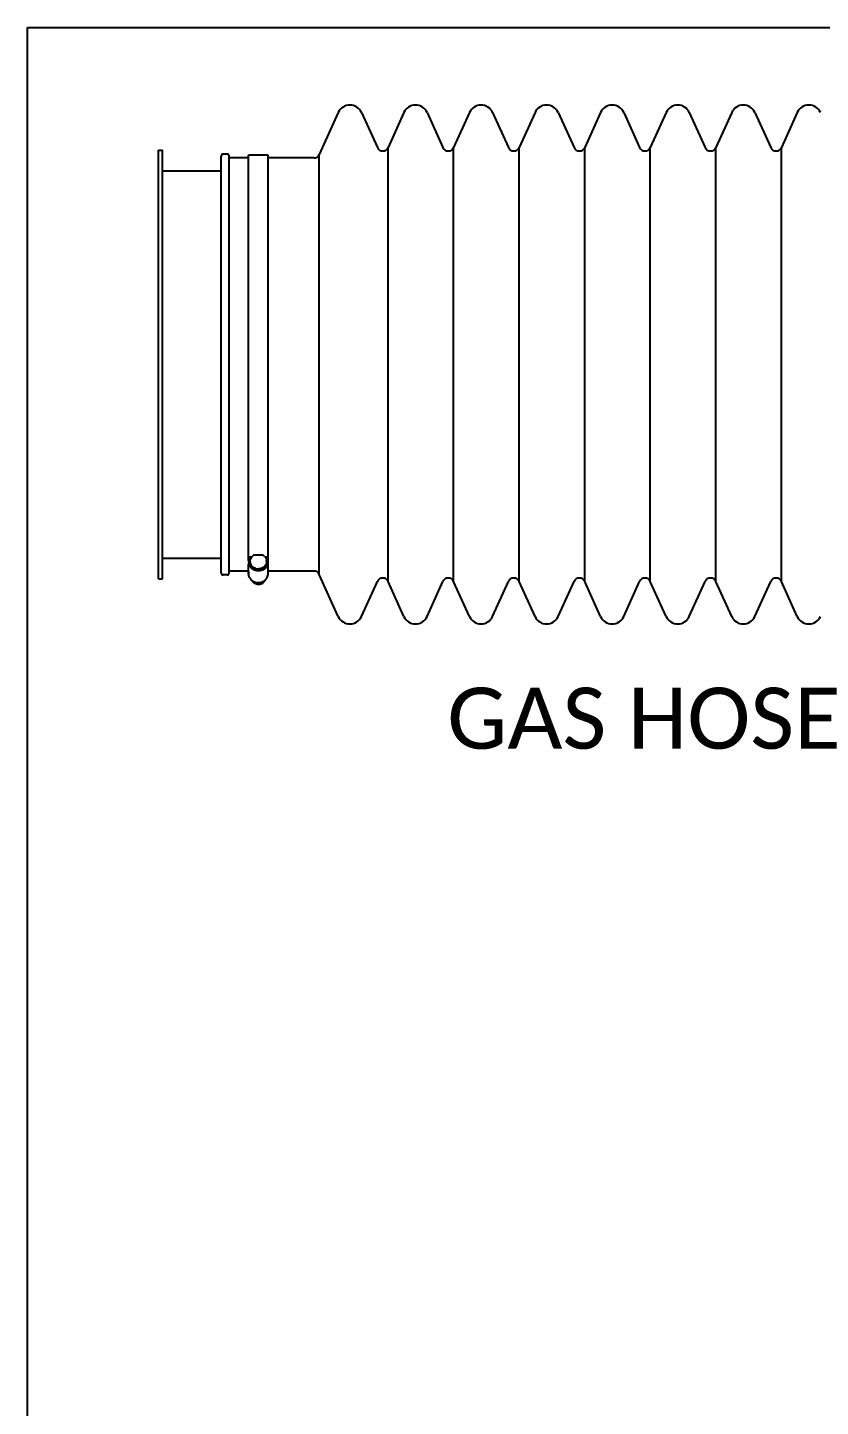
# Model space of a CAD drawing. Header units: millimetres. Extents: x 0 to 2800, y 0 to 1980.
# Drawn here: x 1400 to 1724, y 648 to 1212 of the extents above; entities that cross this region are included whole.
import ezdxf

# ---------------------------------------------------------------- set-up
doc = ezdxf.new("R2010")
doc.units = ezdxf.units.MM
doc.header["$LTSCALE"] = 154
doc.layers.get('0').update_dxf_attribs({"linetype": 'CONTINUOUS'})
doc.styles.get("Standard").update_dxf_attribs({"font": 'calibri.ttf'})

msp = doc.modelspace()

# ---------------------------------------------------------------- linework, layer by layer
at = {"linetype": 'Continuous'}
for p, q in [((1526.793, 1176.917), (1519.026, 1159.761)), ((1536.267, 1176.917), (1542.743, 1162.611)), ((1553.593, 1176.917), (1547.116, 1162.611)), ((1563.067, 1176.917), (1569.543, 1162.611)), ((1580.393, 1176.917), (1573.916, 1162.611)), ((1589.867, 1176.917), (1596.343, 1162.611)), ((1607.193, 1176.917), (1600.716, 1162.611)), ((1616.667, 1176.917), (1623.143, 1162.611)), ((1633.993, 1176.917), (1627.516, 1162.611)), ((1643.467, 1176.917), (1649.943, 1162.611)), ((1660.793, 1176.917), (1654.316, 1162.611)), ((1670.267, 1176.917), (1676.743, 1162.611)), ((1687.593, 1176.917), (1681.116, 1162.611)), ((1697.067, 1176.917), (1703.543, 1162.611)), ((1714.393, 1176.917), (1707.916, 1162.611)), ((1453.33, 986.351), (1453.33, 1161.551)), ((1453.33, 1161.551), (1454.93, 1161.551)), ((1454.93, 986.351), (1454.93, 1161.551)), ((1547.116, 985.292), (1547.116, 1162.611)), ((1573.916, 985.292), (1573.916, 1162.611)), ((1600.716, 985.292), (1600.716, 1162.611)), ((1627.516, 985.292), (1627.516, 1162.611)), ((1654.316, 985.292), (1654.316, 1162.611)), ((1681.116, 985.292), (1681.116, 1162.611)), ((1707.916, 985.292), (1707.916, 1162.611)), ((1478.93, 988.753), (1478.93, 1159.147)), ((1481.33, 1159.951), (1479.73, 1159.951)), ((1482.13, 988.755), (1482.13, 1159.149)), ((1490.13, 1158.351), (1482.13, 1158.351)), ((1490.13, 993.932), (1490.13, 1159.551)), ((1498.13, 1159.551), (1490.13, 1159.551)), ((1498.13, 993.932), (1498.13, 1159.551)), ((1516.84, 1158.351), (1498.13, 1158.351)), ((1519.026, 988.141), (1519.026, 1159.761)), ((1455.33, 1153.151), (1478.93, 1153.151)), ((1455.33, 994.751), (1478.93, 994.751)), ((1491.294, 995.171), (1490.13, 995.171)), ((1490.13, 988.605), (1490.13, 992.552)), ((1496.079, 996.039), (1492.181, 996.039)), ((1498.13, 995.171), (1496.966, 995.171)), ((1498.13, 988.605), (1498.13, 992.552)), ((1453.33, 986.351), (1454.93, 986.351)), ((1481.33, 987.951), (1479.73, 987.951)), ((1490.13, 989.551), (1482.13, 989.551)), ((1516.84, 989.551), (1498.13, 989.551)), ((1526.793, 970.986), (1519.026, 988.141)), ((1536.267, 970.986), (1542.743, 985.291)), ((1553.593, 970.986), (1547.116, 985.292)), ((1563.067, 970.986), (1569.543, 985.291)), ((1580.393, 970.986), (1573.916, 985.292)), ((1589.867, 970.986), (1596.343, 985.291)), ((1607.193, 970.986), (1600.716, 985.292)), ((1616.667, 970.986), (1623.143, 985.291)), ((1633.993, 970.986), (1627.516, 985.292)), ((1643.467, 970.986), (1649.943, 985.291)), ((1660.793, 970.986), (1654.316, 985.292)), ((1670.267, 970.986), (1676.743, 985.291)), ((1687.593, 970.986), (1681.116, 985.292)), ((1697.067, 970.986), (1703.543, 985.291)), ((1714.393, 970.986), (1707.916, 985.292))]:
    msp.add_line(p, q, dxfattribs=at)
msp.add_lwpolyline([(1399.762, 1211.635), (2572.998, 1211.635), (2572.998, 106.948), (1399.762, 106.948)], close=True)
for centre, radius, start, end in [((1531.53, 1174.773), 5.2, 24.36813, 155.61755), ((1558.33, 1174.773), 5.2, 24.36813, 155.61755), ((1585.13, 1174.773), 5.2, 24.36813, 155.61755), ((1611.93, 1174.773), 5.2, 24.36813, 155.61755), ((1638.73, 1174.773), 5.2, 24.36813, 155.61755), ((1665.53, 1174.773), 5.2, 24.36813, 155.61755), ((1692.33, 1174.773), 5.2, 24.36813, 155.61755), ((1719.13, 1174.773), 5.2, 24.36813, 155.61755), ((1544.93, 1163.601), 2.4, 204.38022, 335.595), ((1571.73, 1163.601), 2.4, 204.38022, 335.595), ((1598.53, 1163.601), 2.4, 204.38022, 335.595), ((1625.33, 1163.601), 2.4, 204.38022, 335.595), ((1652.13, 1163.601), 2.4, 204.38022, 335.595), ((1678.93, 1163.601), 2.4, 204.38022, 335.595), ((1705.73, 1163.601), 2.4, 204.38022, 335.595), ((1479.73, 1159.151), 0.8, 90, 179.87409), ((1481.33, 1159.151), 0.8, 0.12591, 90), ((1516.84, 1160.751), 2.4, 270.01815, 335.59606), ((1455.33, 1153.551), 0.4, 260, 270), ((1455.33, 994.351), 0.4, 90, 100), ((1493.497, 993.334), 3.366, 171.33926, 185.88027), ((1493.564, 993.343), 3.434, 185.88977, 193.28876), ((1493.574, 993.322), 3.444, 157.1663, 171.34435), ((1493.622, 993.357), 3.493, 193.29203, 200.48847), ((1493.99, 993.275), 3.303, 123.20524, 127.63809), ((1494.275, 993.283), 3.294, 43.3059, 56.80122), ((1494.625, 993.516), 2.867, 0.04736, 7.06264), ((1494.564, 993.385), 3.572, 332.54479, 339.5947), ((1498.18, 994.795), 0.347, 180.10408, 202.76312), ((1494.687, 993.322), 3.444, 8.7598, 22.83462), ((1494.63, 993.359), 3.501, 339.60643, 346.79821), ((1494.694, 993.344), 3.436, 346.80131, 354.21452), ((1494.746, 993.331), 3.384, 4.08497, 8.75434), ((1494.765, 993.336), 3.364, 354.22487, 359.86184), ((1494.809, 993.336), 3.321, 359.87156, 4.07931), ((1479.73, 988.751), 0.8, 180.12667, 270), ((1481.33, 988.751), 0.8, 270, 359.87333), ((1493.888, 988.612), 3.758, 171.68329, 183.96521), ((1494.032, 988.639), 3.905, 206.08513, 212.10757), ((1494.131, 994.048), 3.625, 251.16827, 269.98363), ((1494.228, 988.642), 3.906, 326.77849, 333.71855), ((1494.247, 988.632), 3.884, 333.72825, 347.3519), ((1494.317, 988.614), 3.812, 347.37974, 359.84203), ((1494.362, 988.609), 3.767, 359.91572, 8.15843), ((1516.84, 987.151), 2.4, 24.40394, 89.98185), ((1544.93, 984.302), 2.4, 24.405, 155.61981), ((1571.73, 984.302), 2.4, 24.405, 155.61981), ((1598.53, 984.302), 2.4, 24.405, 155.61981), ((1625.33, 984.302), 2.4, 24.405, 155.61981), ((1652.13, 984.302), 2.4, 24.405, 155.61981), ((1678.93, 984.302), 2.4, 24.405, 155.61981), ((1705.73, 984.302), 2.4, 24.405, 155.61981), ((1494.147, 986.961), 2.888, 292.01072, 306.85134), ((1531.53, 973.13), 5.2, 204.38246, 335.63187), ((1558.33, 973.13), 5.2, 204.38246, 335.63187), ((1585.13, 973.13), 5.2, 204.38246, 335.63187), ((1611.93, 973.13), 5.2, 204.38246, 335.63187), ((1638.73, 973.13), 5.2, 204.38246, 335.63187), ((1665.53, 973.13), 5.2, 204.38246, 335.63187), ((1692.33, 973.13), 5.2, 204.38246, 335.63187), ((1719.13, 973.13), 5.2, 204.38246, 335.63187)]:
    msp.add_arc(centre, radius, start, end, dxfattribs=at)
for points in [[(1490.428, 994.797), (1490.428, 994.957), (1490.283, 995.128), (1490.13, 995.171)], [(1490.768, 993.519), (1490.768, 993.881), (1490.84, 994.25), (1490.975, 994.587)], [(1491.164, 992.059), (1490.911, 992.495), (1490.768, 993.014), (1490.768, 993.519)], [(1490.975, 994.587), (1491.179, 995.095), (1491.54, 995.557), (1491.973, 995.891)], [(1492.957, 990.617), (1492.231, 990.865), (1491.549, 991.396), (1491.164, 992.059)], [(1497.097, 992.062), (1496.713, 991.399), (1496.032, 990.868), (1495.307, 990.619)], [(1496.672, 995.542), (1497.095, 995.092), (1497.394, 994.482), (1497.47, 993.869)], [(1497.492, 993.519), (1497.493, 993.016), (1497.349, 992.498), (1497.097, 992.062)], [(1498.13, 995.171), (1497.977, 995.128), (1497.832, 994.957), (1497.832, 994.797)], [(1490.525, 986.923), (1490.308, 987.366), (1490.174, 987.86), (1490.14, 988.352)], [(1492.961, 984.878), (1492.067, 985.145), (1491.22, 985.773), (1490.724, 986.564)], [(1495.295, 989.808), (1494.55, 989.599), (1493.718, 989.598), (1492.972, 989.806)], [(1495.307, 990.619), (1494.931, 990.489), (1494.528, 990.422), (1494.13, 990.422)], [(1497.495, 986.502), (1496.994, 985.736), (1496.163, 985.133), (1495.286, 984.874)], [(1493.031, 984.284), (1492.418, 984.532), (1491.866, 985.03), (1491.564, 985.618)], [(1495.286, 984.874), (1494.542, 984.655), (1493.704, 984.656), (1492.961, 984.878)], [(1494.13, 984.071), (1493.757, 984.071), (1493.377, 984.145), (1493.031, 984.284)], [(1495.229, 984.284), (1494.883, 984.145), (1494.503, 984.071), (1494.13, 984.071)], [(1496.696, 985.619), (1496.503, 985.243), (1496.216, 984.904), (1495.878, 984.651)]]:
    msp.add_open_spline(points, degree=3, dxfattribs=at)
for points, knots in [([(1492.972, 989.806), (1492.382, 989.971), (1491.276, 990.551), (1490.556, 991.582), (1490.35, 992.134)], [0, 0, 0, 0, 0.509464, 1, 1, 1, 1]), ([(1490.4, 994.661), (1490.409, 994.682), (1490.423, 994.727), (1490.428, 994.774), (1490.428, 994.797)], [0, 0, 0, 0, 0.4991744, 1, 1, 1, 1]), ([(1494.13, 990.048), (1493.282, 990.048), (1491.553, 990.647), (1490.767, 992.344), (1490.768, 993.145)], [0, 0, 0, 0, 0.5146258, 1, 1, 1, 1]), ([(1497.492, 993.144), (1497.492, 992.344), (1496.707, 990.646), (1494.978, 990.048), (1494.13, 990.048)], [0, 0, 0, 0, 0.4853591, 1, 1, 1, 1]), ([(1497.734, 991.738), (1497.374, 991.045), (1496.542, 990.258), (1495.557, 989.882), (1495.295, 989.808)], [0, 0, 0, 0, 0.7414626, 1, 1, 1, 1])]:
    msp.add_open_spline(points, degree=3, knots=knots, dxfattribs=at)

# ---------------------------------------------------------------- texts
at = {"insert": (1571.296, 941.909), "char_height": 25, "width": 259.88298, "attachment_point": 1}
msp.add_mtext('GAS HOSE', dxfattribs=at)

doc.saveas('drawing.dxf')
